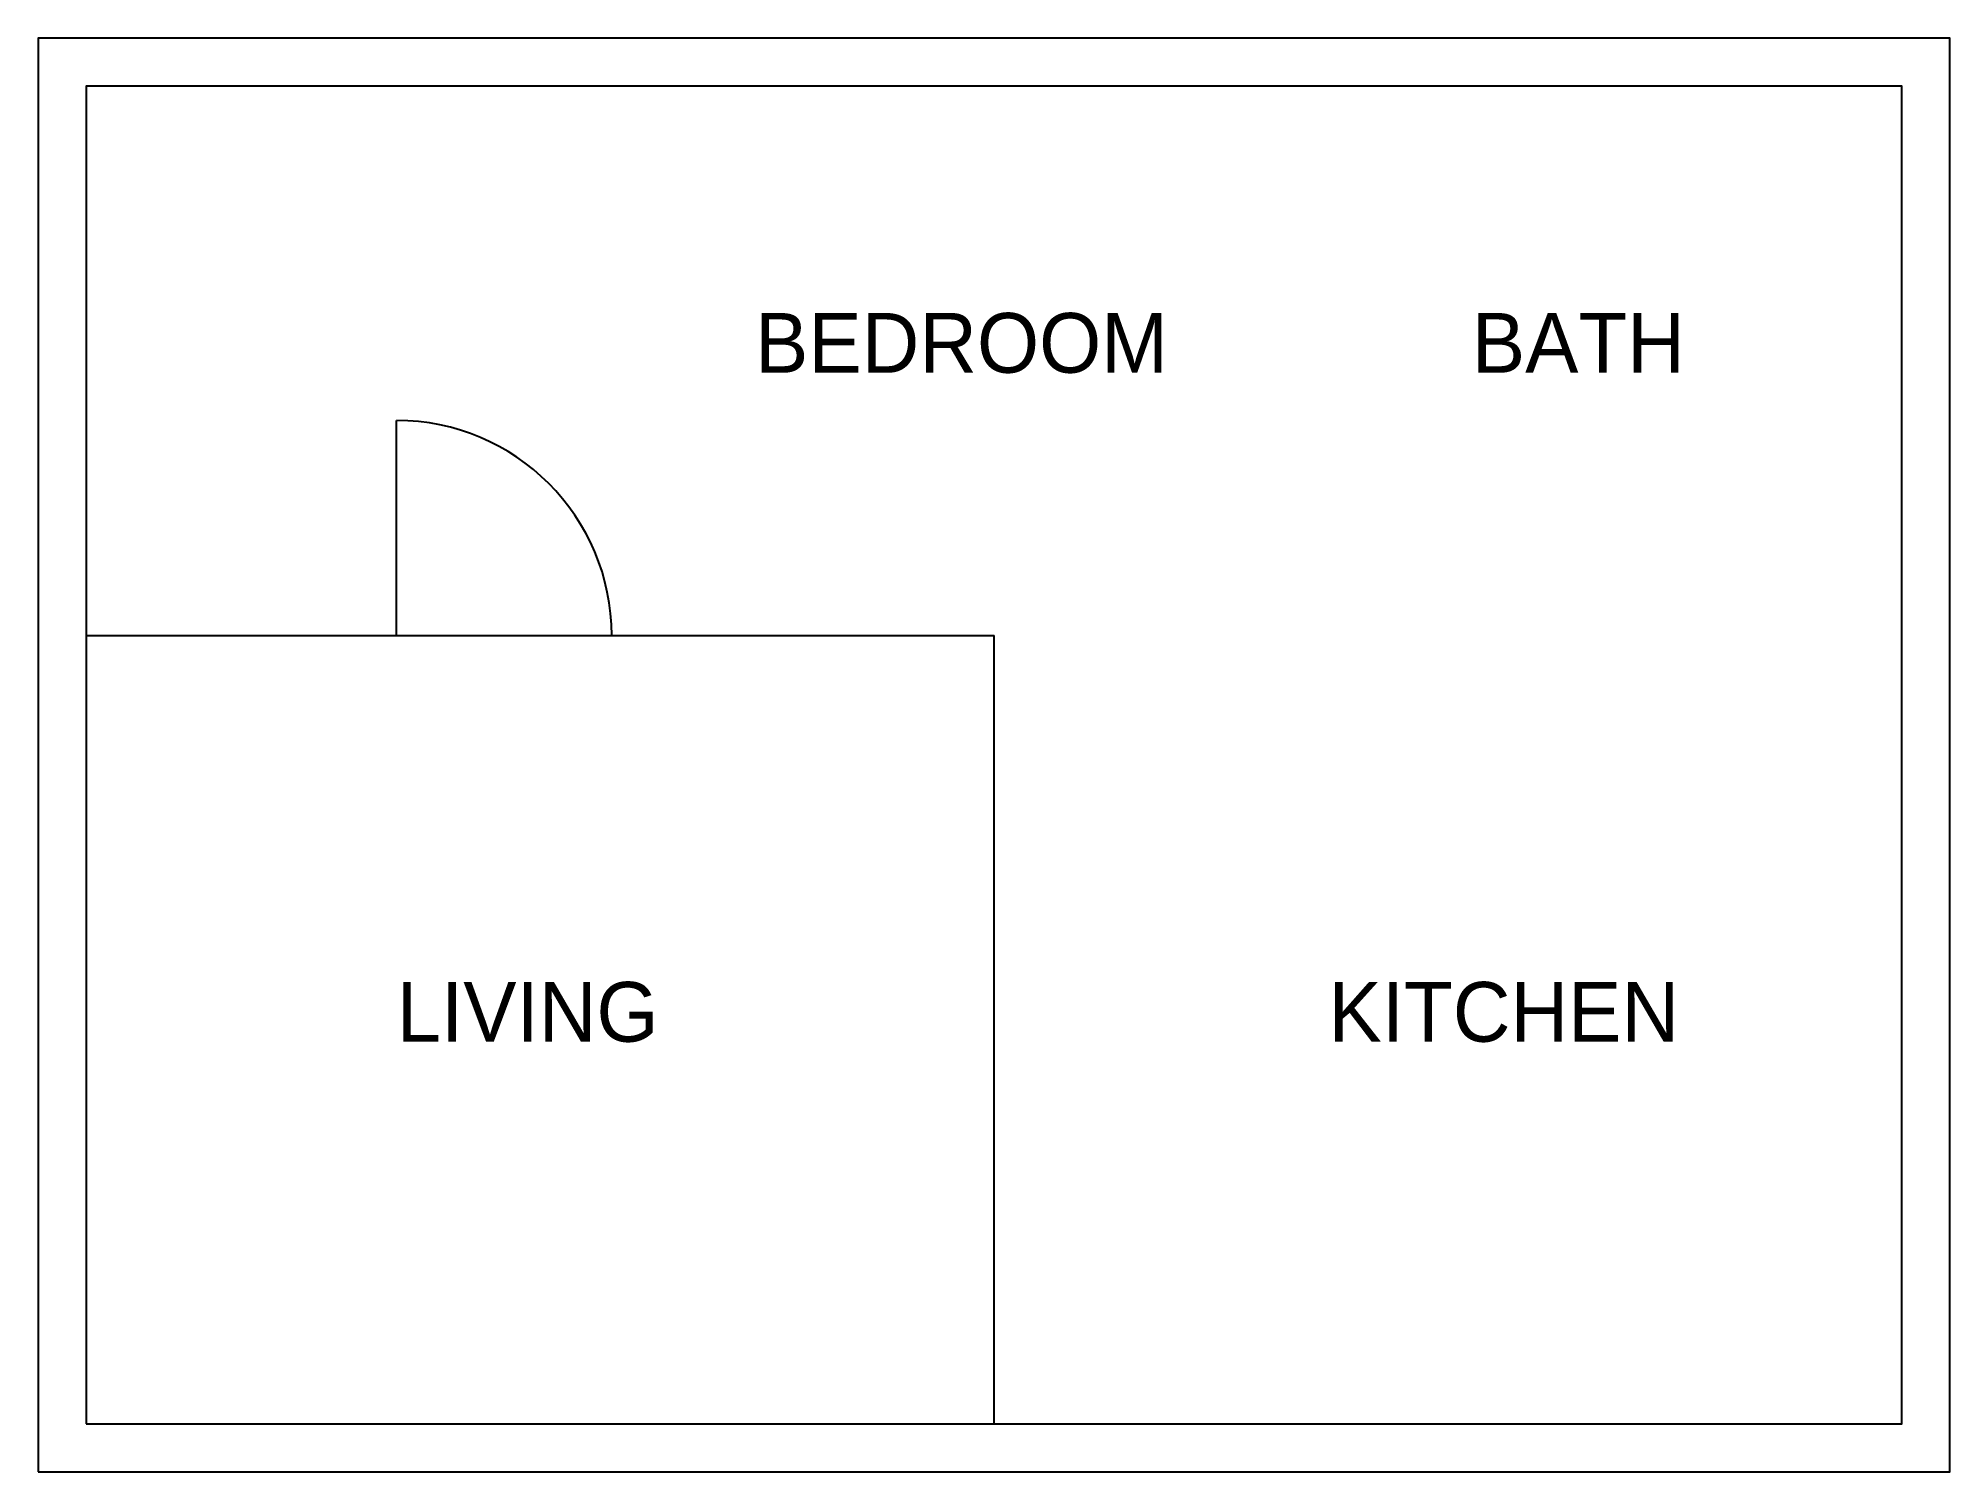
# Model space of a CAD drawing. Header units: millimetres. Extents: x 0 to 8000, y 0 to 6000.
import ezdxf

# ---------------------------------------------------------------- set-up
doc = ezdxf.new("R2010")
doc.units = ezdxf.units.MM
for name, color, linetype in [('HIDDEN', 5, 'Continuous'), ('OUTLINE', 7, 'Continuous'), ('TEXT', 2, 'Continuous')]:
    doc.layers.add(name, color=color, linetype=linetype)

msp = doc.modelspace()

# ---------------------------------------------------------------- linework, layer by layer
at = {"layer": 'HIDDEN'}
for p, q in [((1500, 3500), (2400, 3500)), ((1500, 200), (2700, 200)), ((5500, 200), (6700, 200)), ((1500, 0), (2700, 0)), ((5500, 0), (6700, 0))]:
    msp.add_line(p, q, dxfattribs=at)
at = {"layer": 'OUTLINE'}
for p, q in [((1500, 3500), (1500, 4400)), ((200, 3500), (4000, 3500)), ((4000, 200), (4000, 3500))]:
    msp.add_line(p, q, dxfattribs=at)
for points in [[(0, 0), (8000, 0), (8000, 6000), (0, 6000)], [(200, 200), (7800, 200), (7800, 5800), (200, 5800)]]:
    msp.add_lwpolyline(points, close=True, dxfattribs=at)
msp.add_arc((1500, 3500), 900, 0, 90, dxfattribs=at)

# ---------------------------------------------------------------- texts
at = {"layer": 'TEXT'}
for s, p in [('BEDROOM', (3000, 4600)), ('BATH', (6000, 4600)), ('LIVING', (1500, 1800)), ('KITCHEN', (5400, 1800))]:
    msp.add_text(s, height=250, dxfattribs=at).set_placement(p)

doc.saveas('drawing.dxf')
